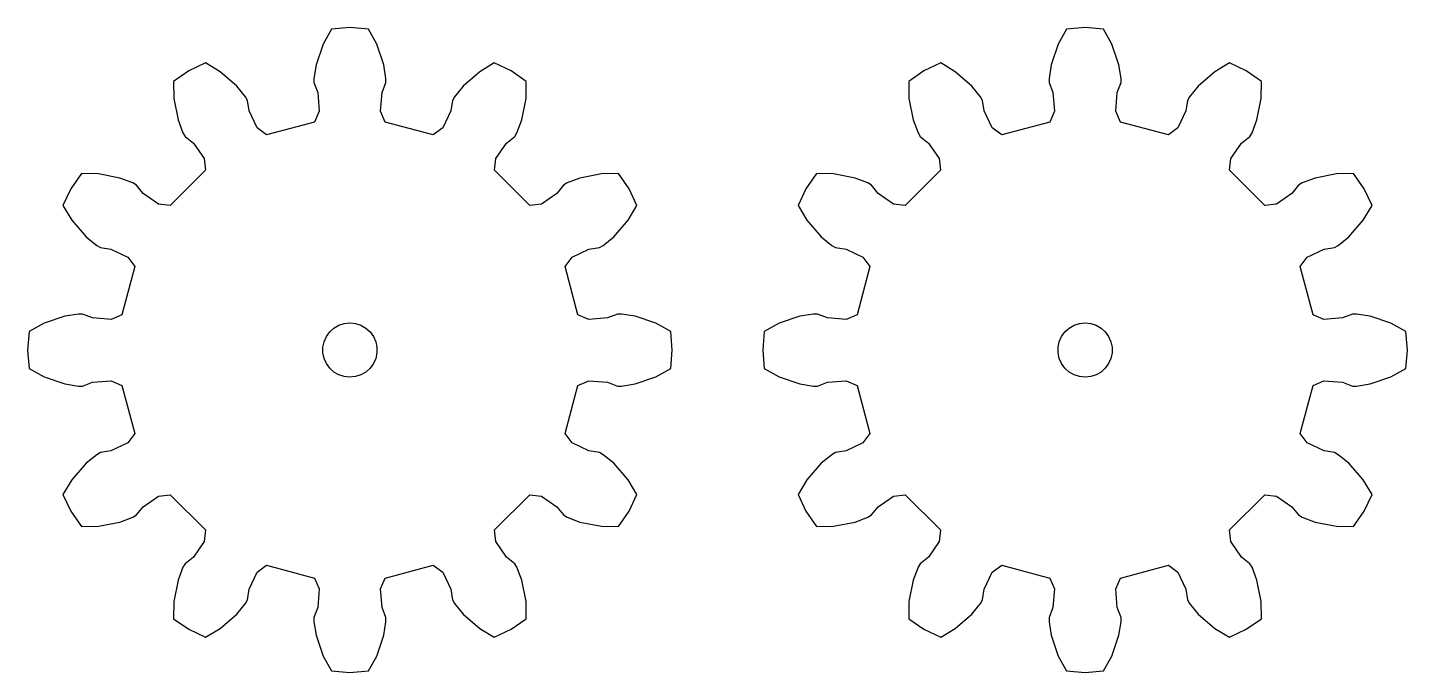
# Model space of a CAD drawing. Extents: x 0 to 198, y 0 to 214.
# Drawn here: x 101.6 to 177.9, y 178.3 to 213.9 of the extents above; entities that cross this region are included whole.
import ezdxf

# ---------------------------------------------------------------- set-up
doc = ezdxf.new("R2010")
doc.units = 0

msp = doc.modelspace()

# ---------------------------------------------------------------- linework, layer by layer
for p, q in [((118.431, 213.815), (117.973, 212.991)), ((119.452, 213.904), (118.431, 213.815)), ((120.473, 213.815), (119.452, 213.904)), ((120.931, 212.991), (120.473, 213.815)), ((159.082, 213.815), (158.624, 212.991)), ((160.103, 213.904), (159.082, 213.815)), ((161.124, 213.815), (160.103, 213.904)), ((161.582, 212.991), (161.124, 213.815)), ((117.973, 212.991), (117.578, 211.846)), ((121.326, 211.846), (120.931, 212.991)), ((158.624, 212.991), (158.229, 211.846)), ((161.977, 211.846), (161.582, 212.991)), ((110.539, 211.516), (109.7, 210.928)), ((111.468, 211.949), (110.539, 211.516)), ((112.277, 211.464), (111.468, 211.949)), ((113.191, 210.671), (112.277, 211.464)), ((117.578, 211.846), (117.459, 211.098)), ((121.445, 211.098), (121.326, 211.846)), ((126.627, 211.464), (125.713, 210.671)), ((127.436, 211.949), (126.627, 211.464)), ((128.365, 211.516), (127.436, 211.949)), ((129.204, 210.928), (128.365, 211.516)), ((151.19, 211.516), (150.351, 210.928)), ((152.119, 211.949), (151.19, 211.516)), ((152.927, 211.464), (152.119, 211.949)), ((153.842, 210.671), (152.927, 211.464)), ((158.229, 211.846), (158.11, 211.098)), ((162.096, 211.098), (161.977, 211.846)), ((167.278, 211.464), (166.364, 210.671)), ((168.087, 211.949), (167.278, 211.464)), ((169.016, 211.516), (168.087, 211.949)), ((169.855, 210.928), (169.016, 211.516)), ((109.7, 210.928), (109.716, 209.986)), ((113.669, 210.082), (113.191, 210.671)), ((117.459, 211.098), (117.463, 210.867)), ((117.463, 210.867), (117.674, 210.316)), ((121.231, 210.316), (121.442, 210.867)), ((121.442, 210.867), (121.445, 211.098)), ((125.713, 210.671), (125.235, 210.082)), ((129.189, 209.986), (129.204, 210.928)), ((150.351, 210.928), (150.366, 209.986)), ((154.32, 210.082), (153.842, 210.671)), ((158.11, 211.098), (158.113, 210.867)), ((158.113, 210.867), (158.324, 210.316)), ((161.881, 210.316), (162.092, 210.867)), ((162.092, 210.867), (162.096, 211.098)), ((166.364, 210.671), (165.886, 210.082)), ((169.839, 209.986), (169.855, 210.928)), ((109.716, 209.986), (109.945, 208.797)), ((113.781, 209.881), (113.669, 210.082)), ((113.874, 209.298), (113.781, 209.881)), ((117.674, 210.316), (117.756, 209.281)), ((121.148, 209.281), (121.231, 210.316)), ((125.123, 209.881), (125.03, 209.298)), ((125.235, 210.082), (125.123, 209.881)), ((128.959, 208.797), (129.189, 209.986)), ((150.366, 209.986), (150.596, 208.797)), ((154.432, 209.881), (154.32, 210.082)), ((154.525, 209.298), (154.432, 209.881)), ((158.324, 210.316), (158.407, 209.281)), ((161.799, 209.281), (161.881, 210.316)), ((165.774, 209.881), (165.681, 209.298)), ((165.886, 210.082), (165.774, 209.881)), ((169.609, 208.797), (169.839, 209.986)), ((114.32, 208.361), (113.874, 209.298)), ((117.756, 209.281), (117.499, 208.685)), ((121.406, 208.685), (121.148, 209.281)), ((125.03, 209.298), (124.584, 208.361)), ((154.97, 208.361), (154.525, 209.298)), ((158.407, 209.281), (158.149, 208.685)), ((162.056, 208.685), (161.799, 209.281)), ((165.681, 209.298), (165.235, 208.361)), ((109.945, 208.797), (110.216, 208.089)), ((114.841, 207.973), (114.32, 208.361)), ((117.499, 208.685), (114.841, 207.973)), ((124.063, 207.973), (121.406, 208.685)), ((124.584, 208.361), (124.063, 207.973)), ((128.688, 208.089), (128.959, 208.797)), ((150.596, 208.797), (150.867, 208.089)), ((155.492, 207.973), (154.97, 208.361)), ((158.149, 208.685), (155.492, 207.973)), ((164.714, 207.973), (162.056, 208.685)), ((165.235, 208.361), (164.714, 207.973)), ((169.339, 208.089), (169.609, 208.797)), ((110.216, 208.089), (110.335, 207.891)), ((110.335, 207.891), (110.793, 207.519)), ((128.111, 207.519), (128.569, 207.891)), ((128.569, 207.891), (128.688, 208.089)), ((150.867, 208.089), (150.986, 207.891)), ((150.986, 207.891), (151.444, 207.519)), ((168.762, 207.519), (169.22, 207.891)), ((169.22, 207.891), (169.339, 208.089)), ((110.793, 207.519), (111.382, 206.665)), ((127.522, 206.665), (128.111, 207.519)), ((151.444, 207.519), (152.033, 206.665)), ((168.173, 206.665), (168.762, 207.519)), ((111.457, 206.019), (109.512, 204.074)), ((111.382, 206.665), (111.457, 206.019)), ((127.447, 206.019), (127.522, 206.665)), ((129.393, 204.074), (127.447, 206.019)), ((152.108, 206.019), (150.162, 204.074)), ((152.033, 206.665), (152.108, 206.019)), ((168.098, 206.019), (168.173, 206.665)), ((170.043, 204.074), (168.098, 206.019)), ((104.603, 205.831), (104.015, 204.992)), ((105.545, 205.815), (104.603, 205.831)), ((106.734, 205.586), (105.545, 205.815)), ((107.442, 205.315), (106.734, 205.586)), ((107.64, 205.196), (107.442, 205.315)), ((131.462, 205.315), (131.264, 205.196)), ((132.17, 205.586), (131.462, 205.315)), ((133.359, 205.815), (132.17, 205.586)), ((134.302, 205.831), (133.359, 205.815)), ((134.889, 204.992), (134.302, 205.831)), ((145.253, 205.831), (144.666, 204.992)), ((146.196, 205.815), (145.253, 205.831)), ((147.385, 205.586), (146.196, 205.815)), ((148.093, 205.315), (147.385, 205.586)), ((148.291, 205.196), (148.093, 205.315)), ((172.113, 205.315), (171.915, 205.196)), ((172.821, 205.586), (172.113, 205.315)), ((174.01, 205.815), (172.821, 205.586)), ((174.952, 205.831), (174.01, 205.815)), ((175.54, 204.992), (174.952, 205.831)), ((104.015, 204.992), (103.582, 204.063)), ((108.012, 204.738), (107.64, 205.196)), ((108.866, 204.149), (108.012, 204.738)), ((130.892, 204.738), (130.038, 204.149)), ((131.264, 205.196), (130.892, 204.738)), ((135.322, 204.063), (134.889, 204.992)), ((144.666, 204.992), (144.233, 204.063)), ((148.663, 204.738), (148.291, 205.196)), ((149.517, 204.149), (148.663, 204.738)), ((171.543, 204.738), (170.688, 204.149)), ((171.915, 205.196), (171.543, 204.738)), ((175.973, 204.063), (175.54, 204.992)), ((103.582, 204.063), (104.067, 203.254)), ((109.512, 204.074), (108.866, 204.149)), ((130.038, 204.149), (129.393, 204.074)), ((134.838, 203.254), (135.322, 204.063)), ((144.233, 204.063), (144.717, 203.254)), ((150.162, 204.074), (149.517, 204.149)), ((170.688, 204.149), (170.043, 204.074)), ((175.488, 203.254), (175.973, 204.063)), ((104.067, 203.254), (104.86, 202.34)), ((134.044, 202.34), (134.838, 203.254)), ((144.717, 203.254), (145.511, 202.34)), ((174.695, 202.34), (175.488, 203.254)), ((104.86, 202.34), (105.449, 201.862)), ((133.455, 201.862), (134.044, 202.34)), ((145.511, 202.34), (146.099, 201.862)), ((174.106, 201.862), (174.695, 202.34)), ((105.449, 201.862), (105.65, 201.75)), ((105.65, 201.75), (106.233, 201.657)), ((106.233, 201.657), (107.17, 201.211)), ((131.734, 201.211), (132.671, 201.657)), ((132.671, 201.657), (133.254, 201.75)), ((133.254, 201.75), (133.455, 201.862)), ((146.099, 201.862), (146.301, 201.75)), ((146.301, 201.75), (146.884, 201.657)), ((146.884, 201.657), (147.821, 201.211)), ((172.385, 201.211), (173.322, 201.657)), ((173.322, 201.657), (173.904, 201.75)), ((173.904, 201.75), (174.106, 201.862)), ((107.558, 200.69), (106.846, 198.032)), ((107.17, 201.211), (107.558, 200.69)), ((131.346, 200.69), (131.734, 201.211)), ((132.058, 198.032), (131.346, 200.69)), ((148.209, 200.69), (147.497, 198.032)), ((147.821, 201.211), (148.209, 200.69)), ((171.997, 200.69), (172.385, 201.211)), ((172.709, 198.032), (171.997, 200.69)), ((103.685, 197.953), (102.54, 197.558)), ((104.433, 198.072), (103.685, 197.953)), ((104.664, 198.068), (104.433, 198.072)), ((105.215, 197.857), (104.664, 198.068)), ((106.25, 197.775), (105.215, 197.857)), ((106.846, 198.032), (106.25, 197.775)), ((132.655, 197.775), (132.058, 198.032)), ((133.689, 197.857), (132.655, 197.775)), ((134.24, 198.068), (133.689, 197.857)), ((134.471, 198.072), (134.24, 198.068)), ((135.22, 197.953), (134.471, 198.072)), ((136.364, 197.558), (135.22, 197.953)), ((144.335, 197.953), (143.191, 197.558)), ((145.084, 198.072), (144.335, 197.953)), ((145.315, 198.068), (145.084, 198.072)), ((145.866, 197.857), (145.315, 198.068)), ((146.9, 197.775), (145.866, 197.857)), ((147.497, 198.032), (146.9, 197.775)), ((173.305, 197.775), (172.709, 198.032)), ((174.34, 197.857), (173.305, 197.775)), ((174.891, 198.068), (174.34, 197.857)), ((175.122, 198.072), (174.891, 198.068)), ((175.87, 197.953), (175.122, 198.072)), ((177.015, 197.558), (175.87, 197.953)), ((101.716, 197.1), (101.627, 196.079)), ((102.54, 197.558), (101.716, 197.1)), ((118.153, 196.829), (118.337, 197.083)), ((118.337, 197.083), (118.57, 197.292)), ((118.57, 197.292), (118.842, 197.449)), ((118.842, 197.449), (119.14, 197.546)), ((119.14, 197.546), (119.452, 197.579)), ((119.452, 197.579), (119.764, 197.546)), ((119.764, 197.546), (120.062, 197.449)), ((120.062, 197.449), (120.334, 197.292)), ((120.334, 197.292), (120.567, 197.083)), ((120.567, 197.083), (120.751, 196.829)), ((137.188, 197.1), (136.364, 197.558)), ((137.277, 196.079), (137.188, 197.1)), ((142.367, 197.1), (142.277, 196.079)), ((143.191, 197.558), (142.367, 197.1)), ((158.804, 196.829), (158.988, 197.083)), ((158.988, 197.083), (159.221, 197.292)), ((159.221, 197.292), (159.493, 197.449)), ((159.493, 197.449), (159.791, 197.546)), ((159.791, 197.546), (160.103, 197.579)), ((160.103, 197.579), (160.415, 197.546)), ((160.415, 197.546), (160.713, 197.449)), ((160.713, 197.449), (160.985, 197.292)), ((160.985, 197.292), (161.218, 197.083)), ((161.218, 197.083), (161.402, 196.829)), ((177.839, 197.1), (177.015, 197.558)), ((177.928, 196.079), (177.839, 197.1)), ((117.96, 196.236), (118.026, 196.542)), ((117.96, 195.922), (117.96, 196.236)), ((118.026, 196.542), (118.153, 196.829)), ((120.751, 196.829), (120.879, 196.542)), ((120.879, 196.542), (120.944, 196.236)), ((120.944, 196.236), (120.944, 195.922)), ((158.611, 196.236), (158.676, 196.542)), ((158.611, 195.922), (158.611, 196.236)), ((158.676, 196.542), (158.804, 196.829)), ((161.402, 196.829), (161.529, 196.542)), ((161.529, 196.542), (161.595, 196.236)), ((161.595, 196.236), (161.595, 195.922)), ((101.627, 196.079), (101.716, 195.058)), ((118.026, 195.615), (117.96, 195.922)), ((118.153, 195.329), (118.026, 195.615)), ((120.879, 195.615), (120.751, 195.329)), ((120.944, 195.922), (120.879, 195.615)), ((137.188, 195.058), (137.277, 196.079)), ((142.277, 196.079), (142.367, 195.058)), ((158.676, 195.615), (158.611, 195.922)), ((158.804, 195.329), (158.676, 195.615)), ((161.529, 195.615), (161.402, 195.329)), ((161.595, 195.922), (161.529, 195.615)), ((177.839, 195.058), (177.928, 196.079)), ((101.716, 195.058), (102.54, 194.6)), ((102.54, 194.6), (103.685, 194.205)), ((118.337, 195.075), (118.153, 195.329)), ((118.57, 194.865), (118.337, 195.075)), ((118.842, 194.709), (118.57, 194.865)), ((119.14, 194.612), (118.842, 194.709)), ((119.452, 194.579), (119.14, 194.612)), ((119.764, 194.612), (119.452, 194.579)), ((120.062, 194.709), (119.764, 194.612)), ((120.334, 194.865), (120.062, 194.709)), ((120.567, 195.075), (120.334, 194.865)), ((120.751, 195.329), (120.567, 195.075)), ((135.22, 194.205), (136.364, 194.6)), ((136.364, 194.6), (137.188, 195.058)), ((142.367, 195.058), (143.191, 194.6)), ((143.191, 194.6), (144.335, 194.205)), ((158.988, 195.075), (158.804, 195.329)), ((159.221, 194.865), (158.988, 195.075)), ((159.493, 194.709), (159.221, 194.865)), ((159.791, 194.612), (159.493, 194.709)), ((160.103, 194.579), (159.791, 194.612)), ((160.415, 194.612), (160.103, 194.579)), ((160.713, 194.709), (160.415, 194.612)), ((160.985, 194.865), (160.713, 194.709)), ((161.218, 195.075), (160.985, 194.865)), ((161.402, 195.329), (161.218, 195.075)), ((175.87, 194.205), (177.015, 194.6)), ((177.015, 194.6), (177.839, 195.058)), ((103.685, 194.205), (104.433, 194.086)), ((104.433, 194.086), (104.664, 194.089)), ((104.664, 194.089), (105.215, 194.3)), ((105.215, 194.3), (106.25, 194.383)), ((106.25, 194.383), (106.846, 194.125)), ((106.846, 194.125), (107.558, 191.468)), ((131.346, 191.468), (132.058, 194.125)), ((132.058, 194.125), (132.655, 194.383)), ((132.655, 194.383), (133.689, 194.3)), ((133.689, 194.3), (134.24, 194.089)), ((134.24, 194.089), (134.471, 194.086)), ((134.471, 194.086), (135.22, 194.205)), ((144.335, 194.205), (145.084, 194.086)), ((145.084, 194.086), (145.315, 194.089)), ((145.315, 194.089), (145.866, 194.3)), ((145.866, 194.3), (146.9, 194.383)), ((146.9, 194.383), (147.497, 194.125)), ((147.497, 194.125), (148.209, 191.468)), ((171.997, 191.468), (172.709, 194.125)), ((172.709, 194.125), (173.305, 194.383)), ((173.305, 194.383), (174.34, 194.3)), ((174.34, 194.3), (174.891, 194.089)), ((174.891, 194.089), (175.122, 194.086)), ((175.122, 194.086), (175.87, 194.205)), ((107.17, 190.947), (106.233, 190.501)), ((107.558, 191.468), (107.17, 190.947)), ((131.734, 190.947), (131.346, 191.468)), ((132.671, 190.501), (131.734, 190.947)), ((147.821, 190.947), (146.884, 190.501)), ((148.209, 191.468), (147.821, 190.947)), ((172.385, 190.947), (171.997, 191.468)), ((173.322, 190.501), (172.385, 190.947)), ((105.449, 190.296), (104.86, 189.818)), ((105.65, 190.408), (105.449, 190.296)), ((106.233, 190.501), (105.65, 190.408)), ((133.254, 190.408), (132.671, 190.501)), ((133.455, 190.296), (133.254, 190.408)), ((134.044, 189.818), (133.455, 190.296)), ((146.099, 190.296), (145.511, 189.818)), ((146.301, 190.408), (146.099, 190.296)), ((146.884, 190.501), (146.301, 190.408)), ((173.904, 190.408), (173.322, 190.501)), ((174.106, 190.296), (173.904, 190.408)), ((174.695, 189.818), (174.106, 190.296)), ((104.86, 189.818), (104.067, 188.904)), ((134.838, 188.904), (134.044, 189.818)), ((145.511, 189.818), (144.717, 188.904)), ((175.488, 188.904), (174.695, 189.818)), ((104.067, 188.904), (103.582, 188.095)), ((135.322, 188.095), (134.838, 188.904)), ((144.717, 188.904), (144.233, 188.095)), ((175.973, 188.095), (175.488, 188.904)), ((103.582, 188.095), (104.015, 187.166)), ((108.012, 187.42), (108.866, 188.009)), ((108.866, 188.009), (109.512, 188.084)), ((109.512, 188.084), (111.457, 186.138)), ((127.447, 186.138), (129.393, 188.084)), ((129.393, 188.084), (130.038, 188.009)), ((130.038, 188.009), (130.892, 187.42)), ((134.889, 187.166), (135.322, 188.095)), ((144.233, 188.095), (144.666, 187.166)), ((148.663, 187.42), (149.517, 188.009)), ((149.517, 188.009), (150.162, 188.084)), ((150.162, 188.084), (152.108, 186.138)), ((168.098, 186.138), (170.043, 188.084)), ((170.043, 188.084), (170.688, 188.009)), ((170.688, 188.009), (171.543, 187.42)), ((175.54, 187.166), (175.973, 188.095)), ((104.015, 187.166), (104.603, 186.327)), ((107.442, 186.843), (107.64, 186.962)), ((107.64, 186.962), (108.012, 187.42)), ((130.892, 187.42), (131.264, 186.962)), ((131.264, 186.962), (131.462, 186.843)), ((134.302, 186.327), (134.889, 187.166)), ((144.666, 187.166), (145.253, 186.327)), ((148.093, 186.843), (148.291, 186.962)), ((148.291, 186.962), (148.663, 187.42)), ((171.543, 187.42), (171.915, 186.962)), ((171.915, 186.962), (172.113, 186.843)), ((174.952, 186.327), (175.54, 187.166)), ((104.603, 186.327), (105.545, 186.342)), ((105.545, 186.342), (106.734, 186.572)), ((106.734, 186.572), (107.442, 186.843)), ((131.462, 186.843), (132.17, 186.572)), ((132.17, 186.572), (133.359, 186.342)), ((133.359, 186.342), (134.302, 186.327)), ((145.253, 186.327), (146.196, 186.342)), ((146.196, 186.342), (147.385, 186.572)), ((147.385, 186.572), (148.093, 186.843)), ((172.113, 186.843), (172.821, 186.572)), ((172.821, 186.572), (174.01, 186.342)), ((174.01, 186.342), (174.952, 186.327)), ((111.382, 185.493), (110.793, 184.639)), ((111.457, 186.138), (111.382, 185.493)), ((127.522, 185.493), (127.447, 186.138)), ((128.111, 184.639), (127.522, 185.493)), ((152.033, 185.493), (151.444, 184.639)), ((152.108, 186.138), (152.033, 185.493)), ((168.173, 185.493), (168.098, 186.138)), ((168.762, 184.639), (168.173, 185.493)), ((110.216, 184.069), (109.945, 183.361)), ((110.335, 184.267), (110.216, 184.069)), ((110.793, 184.639), (110.335, 184.267)), ((114.32, 183.797), (114.841, 184.185)), ((114.841, 184.185), (117.499, 183.473)), ((121.406, 183.473), (124.063, 184.185)), ((124.063, 184.185), (124.584, 183.797)), ((128.569, 184.267), (128.111, 184.639)), ((128.688, 184.069), (128.569, 184.267)), ((128.959, 183.361), (128.688, 184.069)), ((150.867, 184.069), (150.596, 183.361)), ((150.986, 184.267), (150.867, 184.069)), ((151.444, 184.639), (150.986, 184.267)), ((154.97, 183.797), (155.492, 184.185)), ((155.492, 184.185), (158.149, 183.473)), ((162.056, 183.473), (164.714, 184.185)), ((164.714, 184.185), (165.235, 183.797)), ((169.22, 184.267), (168.762, 184.639)), ((169.339, 184.069), (169.22, 184.267)), ((169.609, 183.361), (169.339, 184.069)), ((109.945, 183.361), (109.716, 182.172)), ((113.874, 182.86), (114.32, 183.797)), ((117.499, 183.473), (117.756, 182.876)), ((121.148, 182.876), (121.406, 183.473)), ((124.584, 183.797), (125.03, 182.86)), ((129.189, 182.172), (128.959, 183.361)), ((150.596, 183.361), (150.366, 182.172)), ((154.525, 182.86), (154.97, 183.797)), ((158.149, 183.473), (158.407, 182.876)), ((161.799, 182.876), (162.056, 183.473)), ((165.235, 183.797), (165.681, 182.86)), ((169.839, 182.172), (169.609, 183.361)), ((113.781, 182.277), (113.874, 182.86)), ((117.756, 182.876), (117.674, 181.842)), ((121.231, 181.842), (121.148, 182.876)), ((125.03, 182.86), (125.123, 182.277)), ((154.432, 182.277), (154.525, 182.86)), ((158.407, 182.876), (158.324, 181.842)), ((161.881, 181.842), (161.799, 182.876)), ((165.681, 182.86), (165.774, 182.277)), ((109.716, 182.172), (109.7, 181.229)), ((113.191, 181.487), (113.669, 182.076)), ((113.669, 182.076), (113.781, 182.277)), ((117.674, 181.842), (117.463, 181.291)), ((121.442, 181.291), (121.231, 181.842)), ((125.123, 182.277), (125.235, 182.076)), ((125.235, 182.076), (125.713, 181.487)), ((129.204, 181.229), (129.189, 182.172)), ((150.366, 182.172), (150.351, 181.229)), ((153.842, 181.487), (154.32, 182.076)), ((154.32, 182.076), (154.432, 182.277)), ((158.324, 181.842), (158.113, 181.291)), ((162.092, 181.291), (161.881, 181.842)), ((165.774, 182.277), (165.886, 182.076)), ((165.886, 182.076), (166.364, 181.487)), ((169.855, 181.229), (169.839, 182.172)), ((109.7, 181.229), (110.539, 180.642)), ((112.277, 180.693), (113.191, 181.487)), ((117.463, 181.291), (117.459, 181.06)), ((117.459, 181.06), (117.578, 180.311)), ((121.326, 180.311), (121.445, 181.06)), ((121.445, 181.06), (121.442, 181.291)), ((125.713, 181.487), (126.627, 180.693)), ((128.365, 180.642), (129.204, 181.229)), ((150.351, 181.229), (151.19, 180.642)), ((152.927, 180.693), (153.842, 181.487)), ((158.113, 181.291), (158.11, 181.06)), ((158.11, 181.06), (158.229, 180.311)), ((161.977, 180.311), (162.096, 181.06)), ((162.096, 181.06), (162.092, 181.291)), ((166.364, 181.487), (167.278, 180.693)), ((169.016, 180.642), (169.855, 181.229)), ((110.539, 180.642), (111.468, 180.209)), ((111.468, 180.209), (112.277, 180.693)), ((117.578, 180.311), (117.973, 179.167)), ((120.931, 179.167), (121.326, 180.311)), ((126.627, 180.693), (127.436, 180.209)), ((127.436, 180.209), (128.365, 180.642)), ((151.19, 180.642), (152.119, 180.209)), ((152.119, 180.209), (152.927, 180.693)), ((158.229, 180.311), (158.624, 179.167)), ((161.582, 179.167), (161.977, 180.311)), ((167.278, 180.693), (168.087, 180.209)), ((168.087, 180.209), (169.016, 180.642)), ((117.973, 179.167), (118.431, 178.343)), ((120.473, 178.343), (120.931, 179.167)), ((158.624, 179.167), (159.082, 178.343)), ((161.124, 178.343), (161.582, 179.167)), ((118.431, 178.343), (119.452, 178.254)), ((119.452, 178.254), (120.473, 178.343)), ((159.082, 178.343), (160.103, 178.254)), ((160.103, 178.254), (161.124, 178.343))]:
    msp.add_line(p, q)

doc.saveas('drawing.dxf')
